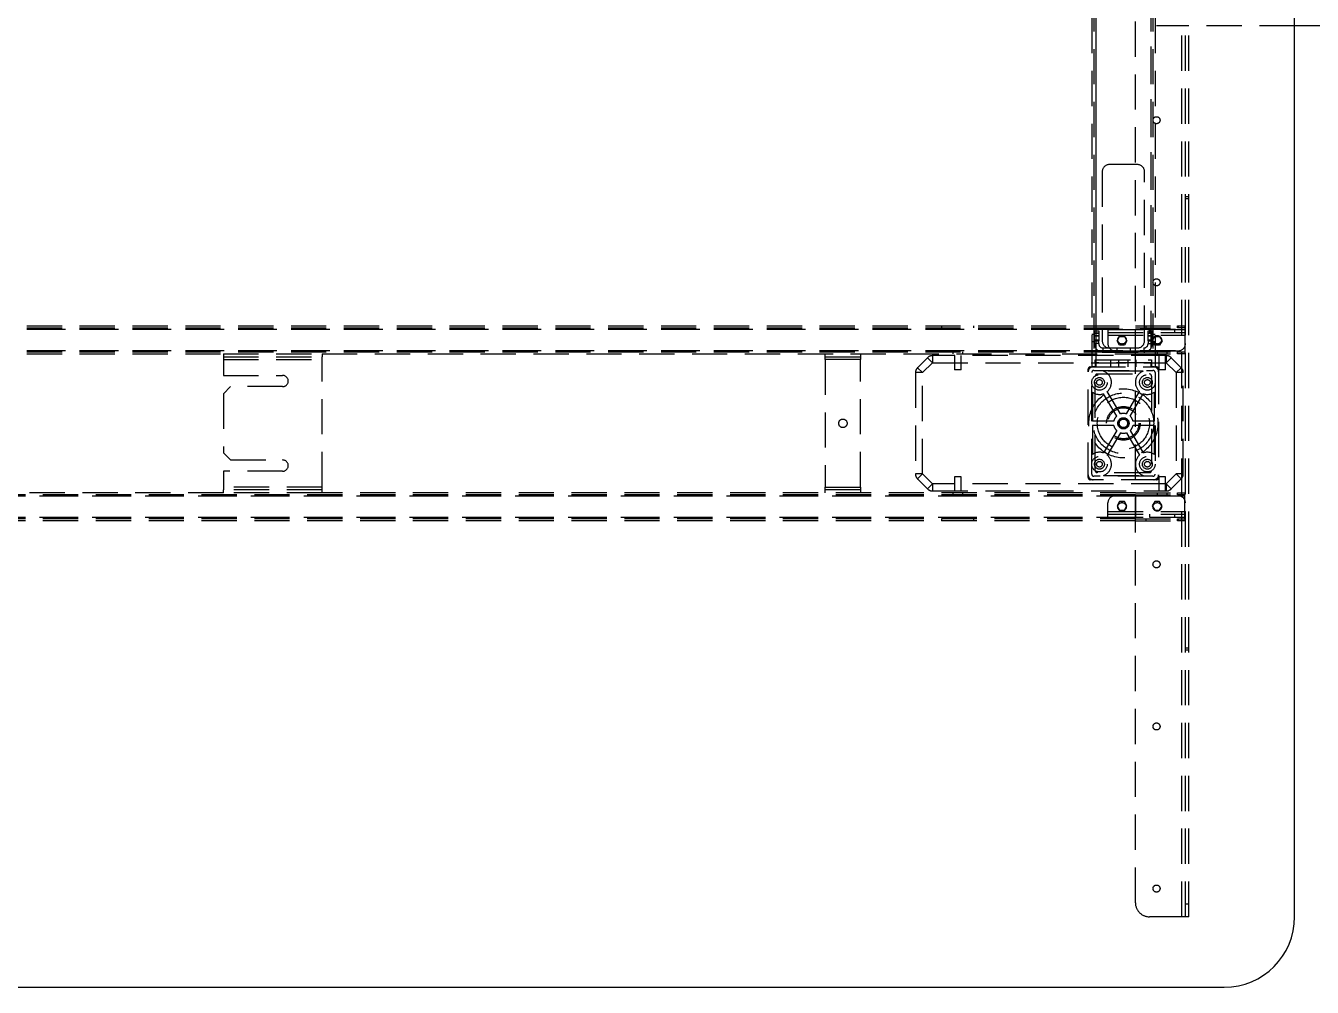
# Model space of a CAD drawing. Header units: millimetres. Extents: x -429 to 16771, y -1239 to 5751.
# Drawn here: x 4550 to 5462, y 15 to 697 of the extents above; entities that cross this region are included whole.
import ezdxf

# ---------------------------------------------------------------- set-up
doc = ezdxf.new("R2010")
doc.units = ezdxf.units.MM
doc.header["$LTSCALE"] = 100
doc.linetypes.add('HIDDEN', pattern=[0.375, 0.25, -0.125])

msp = doc.modelspace()

# ---------------------------------------------------------------- linework, layer by layer
at = {"color": 7, "linetype": 'HIDDEN', "lineweight": -3}
for p, q in [((5307.6, 1243.4), (5307.6, 455.4)), ((5307.6, 1243.4), (5307.6, 455.4)), ((5309, 1243.4), (5309, 455.4)), ((5309, 1243.4), (5309, 455.4)), ((5309, 1243.4), (5309, 455.4)), ((5348, 1243.4), (5348, 455.4)), ((5348, 1243.4), (5348, 455.4)), ((5348, 1243.4), (5348, 455.4)), ((5349.4, 1243.4), (5349.4, 455.4)), ((5348, 832.72), (5348, 455.4)), ((5306, 815.4), (5306, 455.4)), ((5306, 815.4), (5306, 455.4)), ((5309, 815.4), (5309, 455.4)), ((5351, 815.4), (5351, 455.4)), ((5370, 65.4), (5370, 765.4)), ((5370, 65.4), (5370, 765.4)), ((5372.5, 65.4), (5372.5, 765.4)), ((5375, 65.4), (5375, 765.4)), ((5337, 75.4), (5337, 755.4)), ((5450, 697.4), (5352, 697.4)), ((5313.5, 593.9), (5313.5, 473.9)), ((5338.5, 598.9), (5318.5, 598.9)), ((5343.5, 473.9), (5343.5, 593.9)), ((5375, 575.98), (5372.5, 575.98)), ((5372.5, 574.83), (5375, 574.83)), ((3763, 484.65), (5337, 484.65)), ((5199.5, 484.65), (5199.5, 483.15)), ((5222.5, 483.15), (5222.5, 484.65)), ((5337, 484.65), (5367, 484.65)), ((5344.5, 484.65), (5344.5, 483.15)), ((5367, 483.15), (5367, 484.65)), ((5367, 484.65), (5372, 484.65)), ((5367.5, 483.15), (5367.5, 484.65)), ((5372, 484.65), (5372, 483.15)), ((3728, 482.15), (5372, 482.15)), ((3728, 482.15), (5372, 482.15)), ((3763, 483.15), (5337, 483.15)), ((3763, 482.15), (5337, 482.15)), ((3763, 482.15), (5337, 482.15)), ((5307.6, 478.4), (5306, 478.4)), ((5308, 480.9), (5311, 480.9)), ((5308, 479.44), (5308, 480.9)), ((5311, 479.44), (5308, 479.44)), ((5308, 477.37), (5308, 479.44)), ((5308, 479.44), (5311, 479.44)), ((5308, 477.37), (5311, 477.37)), ((5308, 473.83), (5308, 477.37)), ((5311, 477.37), (5308, 477.37)), ((5311, 477.15), (5308, 477.15)), ((5308, 474.65), (5311, 474.65)), ((5311, 480.9), (5311, 479.44)), ((5311, 479.44), (5311, 477.37)), ((5311, 477.37), (5311, 473.83)), ((5317.5, 481.9), (5372.5, 481.9)), ((5317.5, 481.9), (5317.5, 477.9)), ((5317.5, 479.9), (5372.5, 479.9)), ((5317.5, 477.9), (5372.5, 477.9)), ((5317.5, 477.9), (5317.5, 471.9)), ((5317.5, 477.9), (5372.5, 477.9)), ((5317.5, 477.9), (5372.5, 477.9)), ((5317.5, 477.9), (5372.5, 477.9)), ((5324.03, 473.9), (5325.77, 476.9)), ((5325.77, 476.9), (5329.23, 476.9)), ((5329.23, 476.9), (5330.96, 473.9)), ((5337, 483.15), (5367, 483.15)), ((5337, 467.15), (5337, 482.15)), ((5346, 480.9), (5349, 480.9)), ((5346, 479.44), (5346, 480.9)), ((5349, 479.44), (5346, 479.44)), ((5346, 477.37), (5346, 479.44)), ((5346, 479.44), (5349, 479.44)), ((5346, 473.83), (5346, 477.37)), ((5346, 477.37), (5349, 477.37)), ((5349, 477.37), (5346, 477.37)), ((5349, 477.15), (5346, 477.15)), ((5346, 474.65), (5349, 474.65)), ((5347, 481.9), (5347, 479.9)), ((5349, 480.9), (5349, 479.44)), ((5349, 479.44), (5349, 477.37)), ((5349, 477.37), (5349, 473.83)), ((5349.03, 473.9), (5350.77, 476.9)), ((5351, 478.4), (5349.4, 478.4)), ((5350.77, 476.9), (5354.23, 476.9)), ((5354.23, 476.9), (5355.96, 473.9)), ((5365, 479.9), (5365, 481.9)), ((5372, 483.15), (5367, 483.15)), ((5372, 483.15), (5372, 482.15)), ((5372, 482.15), (5372, 467.15)), ((3728, 467.15), (5372, 467.15)), ((3728, 467.15), (5372, 467.15)), ((3763, 467.15), (5337, 467.15)), ((3763, 467.15), (5337, 467.15)), ((3763, 466.15), (5337, 466.15)), ((5207.5, 466.15), (5207.5, 464.65)), ((5214.5, 464.65), (5214.5, 466.15)), ((5306, 473.4), (5307.6, 473.4)), ((5311, 473.83), (5308, 473.83)), ((5308, 471.9), (5308, 473.83)), ((5308, 473.83), (5311, 473.83)), ((5311, 471.9), (5308, 471.9)), ((5311, 471.9), (5308, 471.9)), ((5311, 471.9), (5311, 473.83)), ((5314, 468.9), (5314, 465.9)), ((5314, 468.9), (5343, 468.9)), ((5314, 468.9), (5314, 465.9)), ((5314, 465.9), (5343, 465.9)), ((5322.5, 466.9), (5367.5, 466.9)), ((5323.75, 468.9), (5323.75, 465.9)), ((5325.77, 470.9), (5324.03, 473.9)), ((5329.23, 470.9), (5325.77, 470.9)), ((5330.96, 473.9), (5329.23, 470.9)), ((5333.25, 468.9), (5333.25, 465.9)), ((5337, 466.15), (5367, 466.15)), ((5343, 468.9), (5343, 465.9)), ((5343, 468.9), (5343, 465.9)), ((5349, 473.83), (5346, 473.83)), ((5346, 473.83), (5346, 471.9)), ((5346, 473.83), (5349, 473.83)), ((5346, 471.9), (5349, 471.9)), ((5346, 471.9), (5349, 471.9)), ((5349, 473.83), (5349, 471.9)), ((5350.77, 470.9), (5349.03, 473.9)), ((5349.4, 473.4), (5351, 473.4)), ((5354.23, 470.9), (5350.77, 470.9)), ((5352.5, 466.15), (5352.5, 464.65)), ((5355.96, 473.9), (5354.23, 470.9)), ((5359.5, 464.65), (5359.5, 466.15)), ((5367, 464.65), (5367, 466.15)), ((5367, 466.15), (5372, 466.15)), ((5372, 467.15), (5372, 466.15)), ((5372, 466.15), (5372, 464.65)), ((3763, 464.65), (4690, 464.65)), ((4690, 464.65), (4690, 462.65)), ((4690, 464.65), (4760, 464.65)), ((4690, 462.65), (4760, 462.65)), ((4690, 462.65), (4690, 460.65)), ((4690, 460.65), (4760, 460.65)), ((4690, 460.65), (4760, 460.65)), ((4690, 460.65), (4690, 449.4)), ((4760, 464.65), (4760, 462.65)), ((4760, 464.65), (5337, 464.65)), ((4760, 460.65), (4760, 462.65)), ((4760, 370.15), (4760, 460.65)), ((5117, 460.65), (5117, 464.65)), ((5117, 462.65), (5142, 462.65)), ((5142, 460.65), (5117, 460.65)), ((5117, 460.65), (5117, 370.15)), ((5142, 460.65), (5117, 460.65)), ((5142, 464.65), (5142, 460.65)), ((5142, 370.15), (5142, 460.65)), ((5189.53, 461.94), (5182.46, 454.87)), ((5186, 451.33), (5193.07, 458.4)), ((5189.53, 461.94), (5193.07, 458.4)), ((5358.93, 463.4), (5193.07, 463.4)), ((5193.07, 463.4), (5193.07, 458.4)), ((5193.07, 458.4), (5358.93, 458.4)), ((5208.6, 463.4), (5208.6, 453.4)), ((5213.4, 453.4), (5213.4, 463.4)), ((5308.5, 460.4), (5348.5, 460.4)), ((5308.5, 458.4), (5308.5, 460.4)), ((5308.5, 458.4), (5308.5, 455.4)), ((5348.5, 458.4), (5308.5, 458.4)), ((5319.5, 455.4), (5319.5, 460.4)), ((5325.1, 460.4), (5325.1, 455.4)), ((5331.9, 455.4), (5331.9, 460.4)), ((5337, 464.65), (5367, 464.65)), ((5337.5, 455.4), (5337.5, 460.4)), ((5348.5, 460.4), (5348.5, 458.4)), ((5348.5, 458.4), (5348.5, 455.4)), ((5353.6, 463.4), (5353.6, 453.4)), ((5358.4, 453.4), (5358.4, 463.4)), ((5358.93, 463.4), (5358.93, 458.4)), ((5362.46, 461.94), (5358.93, 458.4)), ((5358.93, 458.4), (5366, 451.33)), ((5369.53, 454.87), (5362.46, 461.94)), ((5372, 464.65), (5367, 464.65)), ((4690, 449.4), (4732, 449.4)), ((5181, 451.33), (5181, 379.47)), ((5186, 451.33), (5181, 451.33)), ((5182.46, 454.87), (5186, 451.33)), ((5186, 379.47), (5186, 451.33)), ((5213.4, 453.4), (5208.6, 453.4)), ((5303.5, 376.9), (5303.5, 453.9)), ((5305, 455.4), (5352, 455.4)), ((5306, 379.4), (5306, 451.4)), ((5307.5, 452.9), (5349.5, 452.9)), ((5308.5, 381.9), (5308.5, 448.9)), ((5310, 450.4), (5347, 450.4)), ((5342.63, 452.4), (5314.37, 452.4)), ((5348.5, 448.9), (5348.5, 381.9)), ((5351, 451.4), (5351, 379.4)), ((5353.5, 453.9), (5353.5, 376.9)), ((5358.4, 453.4), (5353.6, 453.4)), ((5369.53, 454.87), (5366, 451.33)), ((5371, 451.33), (5366, 451.33)), ((5366, 451.33), (5366, 379.47)), ((5371, 379.47), (5371, 451.33)), ((4695, 441.4), (4690, 436.4)), ((4732, 441.4), (4695, 441.4)), ((4690, 436.4), (4690, 394.4)), ((5306.5, 437.53), (5306.5, 416.9)), ((5323.75, 420.54), (5314.44, 436.43)), ((5326.34, 422.06), (5317.02, 437.94)), ((5330.66, 422.06), (5339.97, 437.94)), ((5333.25, 420.54), (5342.56, 436.43)), ((5350.5, 416.9), (5350.5, 437.53)), ((5321.66, 416.9), (5306.5, 416.9)), ((5321.66, 413.9), (5306.5, 413.9)), ((5306.5, 413.9), (5306.5, 393.28)), ((5328.5, 418.4), (5328.5, 418.94)), ((5350.5, 416.9), (5335.34, 416.9)), ((5350.5, 413.9), (5335.34, 413.9)), ((5350.5, 393.28), (5350.5, 413.9)), ((5323.75, 410.26), (5314.44, 394.38)), ((5326.34, 408.75), (5317.02, 392.86)), ((5330.66, 408.75), (5339.97, 392.86)), ((5333.25, 410.26), (5342.56, 394.38)), ((4690, 394.4), (4695, 389.4)), ((4695, 389.4), (4732, 389.4)), ((4732, 381.4), (4690, 381.4)), ((4690, 381.4), (4690, 370.15)), ((5186, 379.47), (5181, 379.47)), ((5186, 379.47), (5182.46, 375.94)), ((5182.46, 375.94), (5189.53, 368.87)), ((5193.07, 372.4), (5186, 379.47)), ((5213.4, 377.4), (5208.6, 377.4)), ((5208.6, 377.4), (5208.6, 367.4)), ((5213.4, 367.4), (5213.4, 377.4)), ((5352, 375.4), (5305, 375.4)), ((5349.5, 377.9), (5307.5, 377.9)), ((5347, 380.4), (5310, 380.4)), ((5314.37, 378.4), (5342.63, 378.4)), ((5358.4, 377.4), (5353.6, 377.4)), ((5353.6, 377.4), (5353.6, 367.4)), ((5358.4, 367.4), (5358.4, 377.4)), ((5366, 379.47), (5358.93, 372.4)), ((5362.46, 368.87), (5369.53, 375.94)), ((5371, 379.47), (5366, 379.47)), ((5366, 379.47), (5369.53, 375.94)), ((4690, 366.15), (3763, 366.15)), ((4690, 370.15), (4690, 368.15)), ((4760, 370.15), (4690, 370.15)), ((4760, 370.15), (4690, 370.15)), ((4690, 366.15), (4690, 368.15)), ((4760, 368.15), (4690, 368.15)), ((4760, 366.15), (4690, 366.15)), ((4760, 368.15), (4760, 370.15)), ((4760, 366.15), (4760, 368.15)), ((5337, 366.15), (4760, 366.15)), ((5117, 370.15), (5142, 370.15)), ((5117, 366.15), (5117, 370.15)), ((5117, 370.15), (5142, 370.15)), ((5142, 368.15), (5117, 368.15)), ((5142, 370.15), (5142, 366.15)), ((5193.07, 372.4), (5189.53, 368.87)), ((5193.07, 372.4), (5193.07, 367.4)), ((5358.93, 372.4), (5193.07, 372.4)), ((5193.07, 367.4), (5358.93, 367.4)), ((5207.5, 366.15), (5207.5, 364.65)), ((5214.5, 364.65), (5214.5, 366.15)), ((5337, 366.15), (5367, 366.15)), ((5352.5, 366.15), (5352.5, 364.65)), ((5358.93, 372.4), (5362.46, 368.87)), ((5358.93, 372.4), (5358.93, 367.4)), ((5359.5, 364.65), (5359.5, 366.15)), ((5367, 364.65), (5367, 366.15)), ((5367, 366.15), (5372, 366.15)), ((5372, 366.15), (5372, 364.65)), ((5372, 363.65), (3728, 363.65)), ((5372, 363.65), (3728, 363.65)), ((5337, 364.65), (3763, 364.65)), ((5337, 363.65), (3763, 363.65)), ((5337, 363.65), (3763, 363.65)), ((5317.5, 352.9), (5317.5, 358.9)), ((5322.5, 363.9), (5367.5, 363.9)), ((5325.77, 359.9), (5324.03, 356.9)), ((5324.03, 356.9), (5325.77, 353.9)), ((5329.23, 359.9), (5325.77, 359.9)), ((5330.96, 356.9), (5329.23, 359.9)), ((5329.23, 353.9), (5330.96, 356.9)), ((5337, 364.65), (5367, 364.65)), ((5337, 363.65), (5337, 348.65)), ((5350.77, 359.9), (5349.03, 356.9)), ((5349.03, 356.9), (5350.77, 353.9)), ((5354.23, 359.9), (5350.77, 359.9)), ((5355.96, 356.9), (5354.23, 359.9)), ((5354.23, 353.9), (5355.96, 356.9)), ((5372, 364.65), (5367, 364.65)), ((5372, 363.65), (5372, 364.65)), ((5372, 348.65), (5372, 363.65)), ((5372, 348.65), (3728, 348.65)), ((5372, 348.65), (3728, 348.65)), ((5337, 348.65), (3763, 348.65)), ((5337, 348.65), (3763, 348.65)), ((5337, 347.65), (3763, 347.65)), ((5199.5, 347.65), (5199.5, 346.15)), ((5222.5, 346.15), (5222.5, 347.65)), ((5317.5, 352.9), (5372.5, 352.9)), ((5317.5, 348.9), (5317.5, 352.9)), ((5317.5, 352.9), (5372.5, 352.9)), ((5317.5, 352.9), (5372.5, 352.9)), ((5317.5, 352.9), (5372.5, 352.9)), ((5317.5, 350.9), (5372.5, 350.9)), ((5317.5, 348.9), (5372.5, 348.9)), ((5325.77, 353.9), (5329.23, 353.9)), ((5337, 347.65), (5367, 347.65)), ((5344.5, 347.65), (5344.5, 346.15)), ((5347, 350.9), (5347, 348.9)), ((5350.77, 353.9), (5354.23, 353.9)), ((5365, 348.9), (5365, 350.9)), ((5367, 346.15), (5367, 347.65)), ((5367, 347.65), (5372, 347.65)), ((5367.5, 346.15), (5367.5, 347.65)), ((5372, 347.65), (5372, 348.65)), ((5372, 347.65), (5372, 346.15)), ((5337, 346.15), (3763, 346.15)), ((5337, 346.15), (5367, 346.15)), ((5372, 346.15), (5367, 346.15)), ((5375, 255.98), (5372.5, 255.98)), ((5372.5, 254.83), (5375, 254.83)), ((5375, 74.25), (5372.5, 74.25)), ((5370, 65.4), (5347, 65.4)), ((5375, 65.4), (5370, 65.4))]:
    msp.add_line(p, q, dxfattribs=at)
at = {"color": 7, "linetype": 'Continuous', "lineweight": -3}
for p, q in [((5450, 65.4), (5450, 765.4)), ((5475, 697.4), (5450, 697.4)), ((3700, 15.4), (5400, 15.4))]:
    msp.add_line(p, q, dxfattribs=at)
at = {"color": 7, "linetype": 'HIDDEN', "lineweight": -3, "flags": 128}
msp.add_lwpolyline([(5328.5, 418.94), (5329.85, 418.67), (5331, 417.91), (5331.77, 416.76), (5332.04, 415.4), (5331.77, 414.05), (5331, 412.9), (5329.85, 412.13), (5328.5, 411.86), (5327.14, 412.13), (5325.99, 412.9), (5325.23, 414.05), (5324.96, 415.4), (5325.23, 416.76), (5325.99, 417.91), (5327.14, 418.67), (5328.5, 418.94), (5328.5, 418.94)], dxfattribs=at)
msp.add_lwpolyline([(5328.5, 418.94), (5329.85, 418.67), (5331, 417.91), (5331.77, 416.76), (5332.04, 415.4), (5331.77, 414.05), (5331, 412.9), (5329.85, 412.13), (5328.5, 411.86), (5327.14, 412.13), (5325.99, 412.9), (5325.23, 414.05), (5324.96, 415.4), (5325.23, 416.76), (5325.99, 417.91), (5327.14, 418.67), (5328.5, 418.94), (5328.5, 418.94)], dxfattribs=at)
at = {"color": 7, "linetype": 'HIDDEN', "lineweight": -3}
for centre, radius in [((5352, 630.4), 2.5), ((5352, 515.4), 2.5), ((5327.5, 474.65), 3), ((5352.5, 474.65), 3), ((5311.5, 444.4), 5.5), ((5311.5, 444.4), 3.5), ((5345.5, 444.4), 5.5), ((5345.5, 444.4), 3.5), ((5328.5, 415.4), 24.5), ((5311.5, 444.4), 2), ((5345.5, 444.4), 2), ((5328.5, 415.4), 21.5), ((5328.5, 415.4), 18.5), ((5328.5, 415.4), 11.9), ((5328.5, 415.4), 11), ((5129.5, 415.4), 3), ((5328.5, 415.4), 4), ((5328.5, 415.4), 3), ((5311.5, 386.4), 5.5), ((5311.5, 386.4), 3.5), ((5311.5, 386.4), 2), ((5345.5, 386.4), 5.5), ((5345.5, 386.4), 3.5), ((5345.5, 386.4), 2), ((5327.5, 356.15), 3), ((5352.5, 356.15), 3), ((5352, 315.4), 2.5), ((5352, 200.4), 2.5), ((5352, 85.4), 2.5)]:
    msp.add_circle(centre, radius, dxfattribs=at)
for centre, radius, start, end in [((5318.5, 593.9), 5, 90, 180), ((5338.5, 593.9), 5, 0, 90), ((5314, 471.9), 6, 180, 270), ((5314, 471.9), 3, 180, 270), ((5318.5, 473.9), 5, 180, 270), ((5322.5, 471.9), 5, 180, 270), ((5338.5, 473.9), 5, 270, 0), ((5343, 471.9), 3, 270, 0), ((5343, 471.9), 6, 270, 0), ((5367.5, 471.9), 5, 270, 0), ((5193.07, 458.4), 5, 90, 135), ((5358.93, 458.4), 5, 45, 90), ((4732, 445.4), 4, 270, 90), ((5186, 451.33), 5, 135, 180), ((5305, 453.9), 1.5, 90, 180), ((5307, 451.9), 3.5, 90, 180), ((5307.5, 451.4), 1.5, 90, 180), ((5310, 448.9), 1.5, 90, 180), ((5311.5, 444.4), 8.5, 310.54337, 70.25008), ((5345.5, 444.4), 8.5, 109.74992, 229.45663), ((5347, 448.9), 1.5, 0, 90), ((5349.5, 451.4), 1.5, 0, 90), ((5350, 451.9), 3.5, 0, 90), ((5352, 453.9), 1.5, 0, 90), ((5366, 451.33), 5, 0, 45), ((5311.5, 444.4), 8.5, 233.96812, 290.21488), ((5345.5, 444.4), 8.5, 249.78512, 306.03188), ((5328.5, 415.4), 7, 132.75275, 167.62637), ((5328.5, 415.4), 7, 71.9945, 108.0055), ((5328.5, 415.4), 7, 12.37363, 47.24725), ((5328.5, 415.4), 7, 192.37363, 227.24725), ((5328.5, 415.4), 7, 312.75275, 347.62637), ((5328.5, 415.4), 7, 251.9945, 288.0055), ((5311.5, 386.4), 8.5, 69.78512, 126.03188), ((5311.5, 386.4), 8.5, 289.74992, 49.45663), ((5345.5, 386.4), 8.5, 130.54337, 250.25008), ((5345.5, 386.4), 8.5, 53.96812, 110.21488), ((4732, 385.4), 4, 270, 90), ((5186, 379.47), 5, 180, 225), ((5307, 378.9), 3.5, 180, 270), ((5305, 376.9), 1.5, 180, 270), ((5307.5, 379.4), 1.5, 180, 270), ((5310, 381.9), 1.5, 180, 270), ((5347, 381.9), 1.5, 270, 0), ((5349.5, 379.4), 1.5, 270, 0), ((5350, 378.9), 3.5, 270, 0), ((5352, 376.9), 1.5, 270, 0), ((5366, 379.47), 5, 315, 0), ((5193.07, 372.4), 5, 225, 270), ((5358.93, 372.4), 5, 270, 315), ((5322.5, 358.9), 5, 90, 180), ((5367.5, 358.9), 5, 0, 90), ((5347, 75.4), 10, 180, 270)]:
    msp.add_arc(centre, radius, start, end, dxfattribs=at)
at = {"color": 7, "linetype": 'Continuous', "lineweight": -3}
msp.add_arc((5400, 65.4), 50, 270, 0, dxfattribs=at)
at = {"color": 7, "linetype": 'HIDDEN', "lineweight": -3}
msp.add_open_spline([(5328.5, 418.84), (5328.13, 418.77), (5327.39, 418.64), (5326.44, 418), (5325.77, 417.11), (5325.48, 416.19), (5325.49, 415.62), (5325.5, 415.4)], degree=3, knots=[0, 0, 0, 0, 0.220659, 0.441326, 0.661891, 0.873003, 1, 1, 1, 1], dxfattribs=at)

doc.saveas('drawing.dxf')
